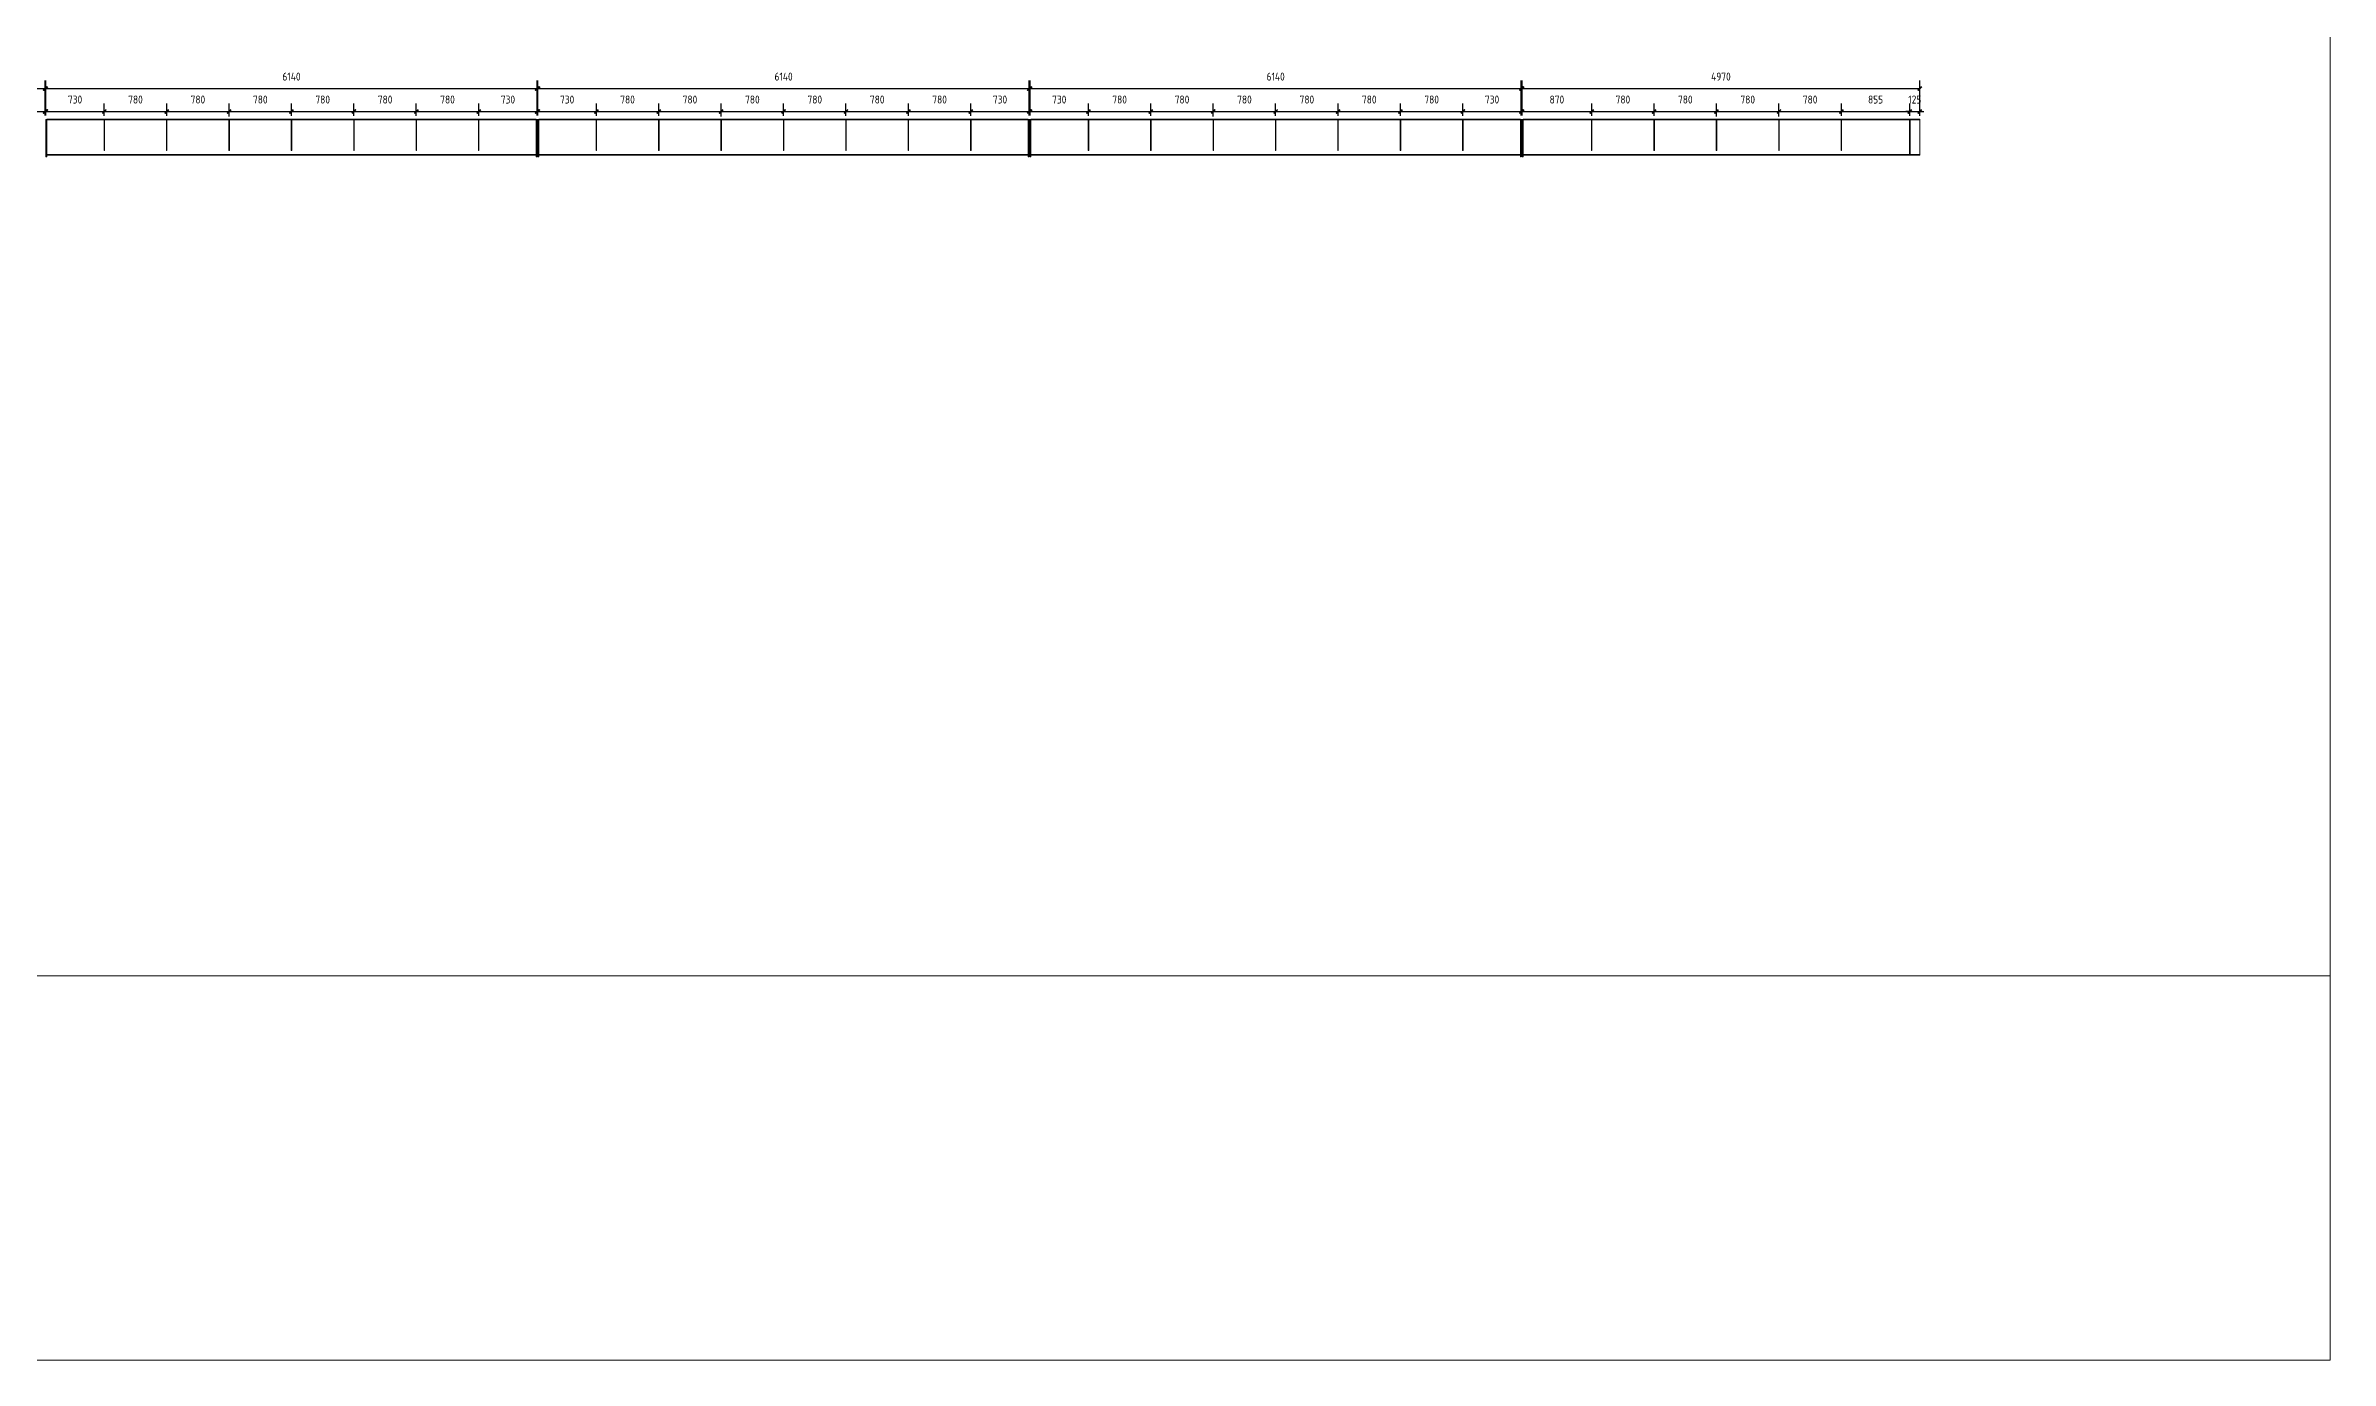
# Model space of a CAD drawing. Extents: x 485428 to 797698, y 56414 to 211814.
# Drawn here: x 581416 to 609969, y 179723 to 196164 of the extents above; entities that cross this region are included whole.
import ezdxf

# ---------------------------------------------------------------- set-up
doc = ezdxf.new("R2010")
doc.units = 0
doc.header["$LTSCALE"] = 1000
doc.header["$MEASUREMENT"] = 0
doc.styles.get("Standard").update_dxf_attribs({"font": 'gbenor.shx', "bigfont": 'gbcbig.shx'})
doc.dimstyles.get("Standard").update_dxf_attribs({"dimscale": 100, "dimtxt": 2, "dimasz": 0.4, "dimexe": 0.5, "dimexo": 1, "dimgap": 0.5, "dimtad": 1, "dimdec": 0, "dimzin": 0, "dimdsep": 46, "dimtxsty": 'Standard', "dimblk": 'ARCHTICK', "dimcen": 0.09, "dimadec": 0, "dimazin": 0, "dimtfac": 1, "dimtdec": 0, "dimtix": 1, "dimtmove": 2, "dimatfit": 3, "dimfxl": 1, "dimtolj": 1, "dimtzin": 0, "dimarcsym": 0})

# ---------------------------------------------------------------- blocks, each defined once
blk = doc.blocks.new('_ArchTick')
at = {"color": 0, "linetype": 'ByBlock', "const_width": 0.4}
blk.add_lwpolyline([(-0.5, -0.5), (0.5, 0.5)], dxfattribs=at)
blk = doc.blocks.new('*D2753')
at = {"color": 3, "lineweight": -2}
for p, q in [((575268, 195291), (575268, 195727)), ((575268, 195627), (581408, 195627)), ((581408, 195291), (581408, 195727))]:
    blk.add_line(p, q, dxfattribs=at)
at = {"layer": 'Defpoints', "color": 0}
for p in [(581408, 195627), (575268, 195241), (581408, 195241)]:
    blk.add_point(p, dxfattribs=at)
at = {"color": 3, "lineweight": -2, "xscale": 50, "yscale": 50, "zscale": 50, "rotation": 180}
blk.add_blockref('_ArchTick', (575268, 195627), dxfattribs=at)
at = {"color": 3, "lineweight": -2, "xscale": 50, "yscale": 50, "zscale": 50}
blk.add_blockref('_ArchTick', (581408, 195627), dxfattribs=at)
at = {"color": 0, "lineweight": 15, "insert": (578338, 195777), "char_height": 100, "attachment_point": 5}
blk.add_mtext('\\A1;6140', dxfattribs=at)
blk = doc.blocks.new('*D2765')
at = {"color": 3, "lineweight": -2}
for p, q in [((580678, 195286), (580678, 195440)), ((580678, 195340), (581408, 195340)), ((581408, 195291), (581408, 195440))]:
    blk.add_line(p, q, dxfattribs=at)
at = {"layer": 'Defpoints', "color": 0}
for p in [(581408, 195340), (580678, 195236), (581408, 195241)]:
    blk.add_point(p, dxfattribs=at)
at = {"color": 3, "lineweight": -2, "xscale": 50, "yscale": 50, "zscale": 50, "rotation": 180}
blk.add_blockref('_ArchTick', (580678, 195340), dxfattribs=at)
at = {"color": 3, "lineweight": -2, "xscale": 50, "yscale": 50, "zscale": 50}
blk.add_blockref('_ArchTick', (581408, 195340), dxfattribs=at)
at = {"color": 0, "lineweight": 15, "insert": (581043, 195490), "char_height": 100, "attachment_point": 5}
blk.add_mtext('\\A1;730', dxfattribs=at)
blk = doc.blocks.new('*D2751')
at = {"color": 3, "lineweight": -2}
for p, q in [((581418, 195291), (581418, 195727)), ((581418, 195627), (587558, 195627)), ((587558, 195291), (587558, 195727))]:
    blk.add_line(p, q, dxfattribs=at)
at = {"layer": 'Defpoints', "color": 0}
for p in [(587558, 195627), (581418, 195241), (587558, 195241)]:
    blk.add_point(p, dxfattribs=at)
at = {"color": 3, "lineweight": -2, "xscale": 50, "yscale": 50, "zscale": 50, "rotation": 180}
blk.add_blockref('_ArchTick', (581418, 195627), dxfattribs=at)
at = {"color": 3, "lineweight": -2, "xscale": 50, "yscale": 50, "zscale": 50}
blk.add_blockref('_ArchTick', (587558, 195627), dxfattribs=at)
at = {"color": 0, "lineweight": 15, "insert": (584488, 195777), "char_height": 100, "attachment_point": 5}
blk.add_mtext('\\A1;6140', dxfattribs=at)
blk = doc.blocks.new('*D2766')
at = {"color": 3, "lineweight": -2}
for p, q in [((581418, 195291), (581418, 195440)), ((581418, 195340), (582148, 195340)), ((582148, 195286), (582148, 195440))]:
    blk.add_line(p, q, dxfattribs=at)
at = {"layer": 'Defpoints', "color": 0}
for p in [(582148, 195340), (581418, 195241), (582148, 195236)]:
    blk.add_point(p, dxfattribs=at)
at = {"color": 3, "lineweight": -2, "xscale": 50, "yscale": 50, "zscale": 50, "rotation": 180}
blk.add_blockref('_ArchTick', (581418, 195340), dxfattribs=at)
at = {"color": 3, "lineweight": -2, "xscale": 50, "yscale": 50, "zscale": 50}
blk.add_blockref('_ArchTick', (582148, 195340), dxfattribs=at)
at = {"color": 0, "lineweight": 15, "insert": (581783, 195490), "char_height": 100, "attachment_point": 5}
blk.add_mtext('\\A1;730', dxfattribs=at)
blk = doc.blocks.new('*D2767')
at = {"color": 3, "lineweight": -2}
for p, q in [((582148, 195286), (582148, 195440)), ((582148, 195340), (582928, 195340)), ((582928, 195286), (582928, 195440))]:
    blk.add_line(p, q, dxfattribs=at)
at = {"layer": 'Defpoints', "color": 0}
for p in [(582928, 195340), (582148, 195236), (582928, 195236)]:
    blk.add_point(p, dxfattribs=at)
at = {"color": 3, "lineweight": -2, "xscale": 50, "yscale": 50, "zscale": 50, "rotation": 180}
blk.add_blockref('_ArchTick', (582148, 195340), dxfattribs=at)
at = {"color": 3, "lineweight": -2, "xscale": 50, "yscale": 50, "zscale": 50}
blk.add_blockref('_ArchTick', (582928, 195340), dxfattribs=at)
at = {"color": 0, "lineweight": 15, "insert": (582538, 195490), "char_height": 100, "attachment_point": 5}
blk.add_mtext('\\A1;780', dxfattribs=at)
blk = doc.blocks.new('*D2768')
at = {"color": 3, "lineweight": -2}
for p, q in [((582928, 195286), (582928, 195440)), ((582928, 195340), (583708, 195340)), ((583708, 195279), (583708, 195440))]:
    blk.add_line(p, q, dxfattribs=at)
at = {"layer": 'Defpoints', "color": 0}
for p in [(583708, 195340), (582928, 195236), (583708, 195229)]:
    blk.add_point(p, dxfattribs=at)
at = {"color": 3, "lineweight": -2, "xscale": 50, "yscale": 50, "zscale": 50, "rotation": 180}
blk.add_blockref('_ArchTick', (582928, 195340), dxfattribs=at)
at = {"color": 3, "lineweight": -2, "xscale": 50, "yscale": 50, "zscale": 50}
blk.add_blockref('_ArchTick', (583708, 195340), dxfattribs=at)
at = {"color": 0, "lineweight": 15, "insert": (583318, 195490), "char_height": 100, "attachment_point": 5}
blk.add_mtext('\\A1;780', dxfattribs=at)
blk = doc.blocks.new('*D2769')
at = {"color": 3, "lineweight": -2}
for p, q in [((583708, 195279), (583708, 195440)), ((583708, 195340), (584488, 195340)), ((584488, 195286), (584488, 195440))]:
    blk.add_line(p, q, dxfattribs=at)
at = {"layer": 'Defpoints', "color": 0}
for p in [(584488, 195340), (583708, 195229), (584488, 195236)]:
    blk.add_point(p, dxfattribs=at)
at = {"color": 3, "lineweight": -2, "xscale": 50, "yscale": 50, "zscale": 50, "rotation": 180}
blk.add_blockref('_ArchTick', (583708, 195340), dxfattribs=at)
at = {"color": 3, "lineweight": -2, "xscale": 50, "yscale": 50, "zscale": 50}
blk.add_blockref('_ArchTick', (584488, 195340), dxfattribs=at)
at = {"color": 0, "lineweight": 15, "insert": (584098, 195490), "char_height": 100, "attachment_point": 5}
blk.add_mtext('\\A1;780', dxfattribs=at)
blk = doc.blocks.new('*D2770')
at = {"color": 3, "lineweight": -2}
for p, q in [((584488, 195286), (584488, 195440)), ((584488, 195340), (585268, 195340)), ((585268, 195286), (585268, 195440))]:
    blk.add_line(p, q, dxfattribs=at)
at = {"layer": 'Defpoints', "color": 0}
for p in [(585268, 195340), (584488, 195236), (585268, 195236)]:
    blk.add_point(p, dxfattribs=at)
at = {"color": 3, "lineweight": -2, "xscale": 50, "yscale": 50, "zscale": 50, "rotation": 180}
blk.add_blockref('_ArchTick', (584488, 195340), dxfattribs=at)
at = {"color": 3, "lineweight": -2, "xscale": 50, "yscale": 50, "zscale": 50}
blk.add_blockref('_ArchTick', (585268, 195340), dxfattribs=at)
at = {"color": 0, "lineweight": 15, "insert": (584878, 195490), "char_height": 100, "attachment_point": 5}
blk.add_mtext('\\A1;780', dxfattribs=at)
blk = doc.blocks.new('*D2788')
at = {"color": 3, "lineweight": -2}
for p, q in [((585268, 195286), (585268, 195440)), ((585268, 195340), (586048, 195340)), ((586048, 195286), (586048, 195440))]:
    blk.add_line(p, q, dxfattribs=at)
at = {"layer": 'Defpoints', "color": 0}
for p in [(586048, 195340), (585268, 195236), (586048, 195236)]:
    blk.add_point(p, dxfattribs=at)
at = {"color": 3, "lineweight": -2, "xscale": 50, "yscale": 50, "zscale": 50, "rotation": 180}
blk.add_blockref('_ArchTick', (585268, 195340), dxfattribs=at)
at = {"color": 3, "lineweight": -2, "xscale": 50, "yscale": 50, "zscale": 50}
blk.add_blockref('_ArchTick', (586048, 195340), dxfattribs=at)
at = {"color": 0, "lineweight": 15, "insert": (585658, 195490), "char_height": 100, "attachment_point": 5}
blk.add_mtext('\\A1;780', dxfattribs=at)
blk = doc.blocks.new('*D2789')
at = {"color": 3, "lineweight": -2}
for p, q in [((586048, 195286), (586048, 195440)), ((586048, 195340), (586828, 195340)), ((586828, 195286), (586828, 195440))]:
    blk.add_line(p, q, dxfattribs=at)
at = {"layer": 'Defpoints', "color": 0}
for p in [(586828, 195340), (586048, 195236), (586828, 195236)]:
    blk.add_point(p, dxfattribs=at)
at = {"color": 3, "lineweight": -2, "xscale": 50, "yscale": 50, "zscale": 50, "rotation": 180}
blk.add_blockref('_ArchTick', (586048, 195340), dxfattribs=at)
at = {"color": 3, "lineweight": -2, "xscale": 50, "yscale": 50, "zscale": 50}
blk.add_blockref('_ArchTick', (586828, 195340), dxfattribs=at)
at = {"color": 0, "lineweight": 15, "insert": (586438, 195490), "char_height": 100, "attachment_point": 5}
blk.add_mtext('\\A1;780', dxfattribs=at)
blk = doc.blocks.new('*D2790')
at = {"color": 3, "lineweight": -2}
for p, q in [((586828, 195286), (586828, 195440)), ((586828, 195340), (587558, 195340)), ((587558, 195291), (587558, 195440))]:
    blk.add_line(p, q, dxfattribs=at)
at = {"layer": 'Defpoints', "color": 0}
for p in [(587558, 195340), (586828, 195236), (587558, 195241)]:
    blk.add_point(p, dxfattribs=at)
at = {"color": 3, "lineweight": -2, "xscale": 50, "yscale": 50, "zscale": 50, "rotation": 180}
blk.add_blockref('_ArchTick', (586828, 195340), dxfattribs=at)
at = {"color": 3, "lineweight": -2, "xscale": 50, "yscale": 50, "zscale": 50}
blk.add_blockref('_ArchTick', (587558, 195340), dxfattribs=at)
at = {"color": 0, "lineweight": 15, "insert": (587193, 195490), "char_height": 100, "attachment_point": 5}
blk.add_mtext('\\A1;730', dxfattribs=at)
blk = doc.blocks.new('*D2756')
at = {"color": 3, "lineweight": -2}
for p, q in [((587568, 195291), (587568, 195727)), ((587568, 195627), (593708, 195627)), ((593708, 195291), (593708, 195727))]:
    blk.add_line(p, q, dxfattribs=at)
at = {"layer": 'Defpoints', "color": 0}
for p in [(593708, 195627), (587568, 195241), (593708, 195241)]:
    blk.add_point(p, dxfattribs=at)
at = {"color": 3, "lineweight": -2, "xscale": 50, "yscale": 50, "zscale": 50, "rotation": 180}
blk.add_blockref('_ArchTick', (587568, 195627), dxfattribs=at)
at = {"color": 3, "lineweight": -2, "xscale": 50, "yscale": 50, "zscale": 50}
blk.add_blockref('_ArchTick', (593708, 195627), dxfattribs=at)
at = {"color": 0, "lineweight": 15, "insert": (590638, 195777), "char_height": 100, "attachment_point": 5}
blk.add_mtext('\\A1;6140', dxfattribs=at)
blk = doc.blocks.new('*D2791')
at = {"color": 3, "lineweight": -2}
for p, q in [((587568, 195291), (587568, 195440)), ((587568, 195340), (588298, 195340)), ((588298, 195286), (588298, 195440))]:
    blk.add_line(p, q, dxfattribs=at)
at = {"layer": 'Defpoints', "color": 0}
for p in [(588298, 195340), (587568, 195241), (588298, 195236)]:
    blk.add_point(p, dxfattribs=at)
at = {"color": 3, "lineweight": -2, "xscale": 50, "yscale": 50, "zscale": 50, "rotation": 180}
blk.add_blockref('_ArchTick', (587568, 195340), dxfattribs=at)
at = {"color": 3, "lineweight": -2, "xscale": 50, "yscale": 50, "zscale": 50}
blk.add_blockref('_ArchTick', (588298, 195340), dxfattribs=at)
at = {"color": 0, "lineweight": 15, "insert": (587933, 195490), "char_height": 100, "attachment_point": 5}
blk.add_mtext('\\A1;730', dxfattribs=at)
blk = doc.blocks.new('*D2792')
at = {"color": 3, "lineweight": -2}
for p, q in [((588298, 195286), (588298, 195440)), ((588298, 195340), (589078, 195340)), ((589078, 195286), (589078, 195440))]:
    blk.add_line(p, q, dxfattribs=at)
at = {"layer": 'Defpoints', "color": 0}
for p in [(589078, 195340), (588298, 195236), (589078, 195236)]:
    blk.add_point(p, dxfattribs=at)
at = {"color": 3, "lineweight": -2, "xscale": 50, "yscale": 50, "zscale": 50, "rotation": 180}
blk.add_blockref('_ArchTick', (588298, 195340), dxfattribs=at)
at = {"color": 3, "lineweight": -2, "xscale": 50, "yscale": 50, "zscale": 50}
blk.add_blockref('_ArchTick', (589078, 195340), dxfattribs=at)
at = {"color": 0, "lineweight": 15, "insert": (588688, 195490), "char_height": 100, "attachment_point": 5}
blk.add_mtext('\\A1;780', dxfattribs=at)
blk = doc.blocks.new('*D2793')
at = {"color": 3, "lineweight": -2}
for p, q in [((589078, 195286), (589078, 195440)), ((589078, 195340), (589858, 195340)), ((589858, 195279), (589858, 195440))]:
    blk.add_line(p, q, dxfattribs=at)
at = {"layer": 'Defpoints', "color": 0}
for p in [(589858, 195340), (589078, 195236), (589858, 195229)]:
    blk.add_point(p, dxfattribs=at)
at = {"color": 3, "lineweight": -2, "xscale": 50, "yscale": 50, "zscale": 50, "rotation": 180}
blk.add_blockref('_ArchTick', (589078, 195340), dxfattribs=at)
at = {"color": 3, "lineweight": -2, "xscale": 50, "yscale": 50, "zscale": 50}
blk.add_blockref('_ArchTick', (589858, 195340), dxfattribs=at)
at = {"color": 0, "lineweight": 15, "insert": (589468, 195490), "char_height": 100, "attachment_point": 5}
blk.add_mtext('\\A1;780', dxfattribs=at)
blk = doc.blocks.new('*D2794')
at = {"color": 3, "lineweight": -2}
for p, q in [((589858, 195279), (589858, 195440)), ((589858, 195340), (590638, 195340)), ((590638, 195286), (590638, 195440))]:
    blk.add_line(p, q, dxfattribs=at)
at = {"layer": 'Defpoints', "color": 0}
for p in [(590638, 195340), (589858, 195229), (590638, 195236)]:
    blk.add_point(p, dxfattribs=at)
at = {"color": 3, "lineweight": -2, "xscale": 50, "yscale": 50, "zscale": 50, "rotation": 180}
blk.add_blockref('_ArchTick', (589858, 195340), dxfattribs=at)
at = {"color": 3, "lineweight": -2, "xscale": 50, "yscale": 50, "zscale": 50}
blk.add_blockref('_ArchTick', (590638, 195340), dxfattribs=at)
at = {"color": 0, "lineweight": 15, "insert": (590248, 195490), "char_height": 100, "attachment_point": 5}
blk.add_mtext('\\A1;780', dxfattribs=at)
blk = doc.blocks.new('*D2795')
at = {"color": 3, "lineweight": -2}
for p, q in [((590638, 195286), (590638, 195440)), ((590638, 195340), (591418, 195340)), ((591418, 195286), (591418, 195440))]:
    blk.add_line(p, q, dxfattribs=at)
at = {"layer": 'Defpoints', "color": 0}
for p in [(591418, 195340), (590638, 195236), (591418, 195236)]:
    blk.add_point(p, dxfattribs=at)
at = {"color": 3, "lineweight": -2, "xscale": 50, "yscale": 50, "zscale": 50, "rotation": 180}
blk.add_blockref('_ArchTick', (590638, 195340), dxfattribs=at)
at = {"color": 3, "lineweight": -2, "xscale": 50, "yscale": 50, "zscale": 50}
blk.add_blockref('_ArchTick', (591418, 195340), dxfattribs=at)
at = {"color": 0, "lineweight": 15, "insert": (591028, 195490), "char_height": 100, "attachment_point": 5}
blk.add_mtext('\\A1;780', dxfattribs=at)
blk = doc.blocks.new('*D2796')
at = {"color": 3, "lineweight": -2}
for p, q in [((591418, 195286), (591418, 195440)), ((591418, 195340), (592198, 195340)), ((592198, 195286), (592198, 195440))]:
    blk.add_line(p, q, dxfattribs=at)
at = {"layer": 'Defpoints', "color": 0}
for p in [(592198, 195340), (591418, 195236), (592198, 195236)]:
    blk.add_point(p, dxfattribs=at)
at = {"color": 3, "lineweight": -2, "xscale": 50, "yscale": 50, "zscale": 50, "rotation": 180}
blk.add_blockref('_ArchTick', (591418, 195340), dxfattribs=at)
at = {"color": 3, "lineweight": -2, "xscale": 50, "yscale": 50, "zscale": 50}
blk.add_blockref('_ArchTick', (592198, 195340), dxfattribs=at)
at = {"color": 0, "lineweight": 15, "insert": (591808, 195490), "char_height": 100, "attachment_point": 5}
blk.add_mtext('\\A1;780', dxfattribs=at)
blk = doc.blocks.new('*D2797')
at = {"color": 3, "lineweight": -2}
for p, q in [((592198, 195286), (592198, 195440)), ((592198, 195340), (592978, 195340)), ((592978, 195286), (592978, 195440))]:
    blk.add_line(p, q, dxfattribs=at)
at = {"layer": 'Defpoints', "color": 0}
for p in [(592978, 195340), (592198, 195236), (592978, 195236)]:
    blk.add_point(p, dxfattribs=at)
at = {"color": 3, "lineweight": -2, "xscale": 50, "yscale": 50, "zscale": 50, "rotation": 180}
blk.add_blockref('_ArchTick', (592198, 195340), dxfattribs=at)
at = {"color": 3, "lineweight": -2, "xscale": 50, "yscale": 50, "zscale": 50}
blk.add_blockref('_ArchTick', (592978, 195340), dxfattribs=at)
at = {"color": 0, "lineweight": 15, "insert": (592588, 195490), "char_height": 100, "attachment_point": 5}
blk.add_mtext('\\A1;780', dxfattribs=at)
blk = doc.blocks.new('*D2798')
at = {"color": 3, "lineweight": -2}
for p, q in [((592978, 195286), (592978, 195440)), ((592978, 195340), (593708, 195340)), ((593708, 195291), (593708, 195440))]:
    blk.add_line(p, q, dxfattribs=at)
at = {"layer": 'Defpoints', "color": 0}
for p in [(593708, 195340), (592978, 195236), (593708, 195241)]:
    blk.add_point(p, dxfattribs=at)
at = {"color": 3, "lineweight": -2, "xscale": 50, "yscale": 50, "zscale": 50, "rotation": 180}
blk.add_blockref('_ArchTick', (592978, 195340), dxfattribs=at)
at = {"color": 3, "lineweight": -2, "xscale": 50, "yscale": 50, "zscale": 50}
blk.add_blockref('_ArchTick', (593708, 195340), dxfattribs=at)
at = {"color": 0, "lineweight": 15, "insert": (593343, 195490), "char_height": 100, "attachment_point": 5}
blk.add_mtext('\\A1;730', dxfattribs=at)
blk = doc.blocks.new('*D2757')
at = {"color": 3, "lineweight": -2}
for p, q in [((593718, 195291), (593718, 195727)), ((593718, 195627), (599858, 195627)), ((599858, 195291), (599858, 195727))]:
    blk.add_line(p, q, dxfattribs=at)
at = {"layer": 'Defpoints', "color": 0}
for p in [(599858, 195627), (593718, 195241), (599858, 195241)]:
    blk.add_point(p, dxfattribs=at)
at = {"color": 3, "lineweight": -2, "xscale": 50, "yscale": 50, "zscale": 50, "rotation": 180}
blk.add_blockref('_ArchTick', (593718, 195627), dxfattribs=at)
at = {"color": 3, "lineweight": -2, "xscale": 50, "yscale": 50, "zscale": 50}
blk.add_blockref('_ArchTick', (599858, 195627), dxfattribs=at)
at = {"color": 0, "lineweight": 15, "insert": (596788, 195777), "char_height": 100, "attachment_point": 5}
blk.add_mtext('\\A1;6140', dxfattribs=at)
blk = doc.blocks.new('*D2799')
at = {"color": 3, "lineweight": -2}
for p, q in [((593718, 195291), (593718, 195440)), ((593718, 195340), (594448, 195340)), ((594448, 195286), (594448, 195440))]:
    blk.add_line(p, q, dxfattribs=at)
at = {"layer": 'Defpoints', "color": 0}
for p in [(594448, 195340), (593718, 195241), (594448, 195236)]:
    blk.add_point(p, dxfattribs=at)
at = {"color": 3, "lineweight": -2, "xscale": 50, "yscale": 50, "zscale": 50, "rotation": 180}
blk.add_blockref('_ArchTick', (593718, 195340), dxfattribs=at)
at = {"color": 3, "lineweight": -2, "xscale": 50, "yscale": 50, "zscale": 50}
blk.add_blockref('_ArchTick', (594448, 195340), dxfattribs=at)
at = {"color": 0, "lineweight": 15, "insert": (594083, 195490), "char_height": 100, "attachment_point": 5}
blk.add_mtext('\\A1;730', dxfattribs=at)
blk = doc.blocks.new('*D2800')
at = {"color": 3, "lineweight": -2}
for p, q in [((594448, 195286), (594448, 195440)), ((594448, 195340), (595228, 195340)), ((595228, 195286), (595228, 195440))]:
    blk.add_line(p, q, dxfattribs=at)
at = {"layer": 'Defpoints', "color": 0}
for p in [(595228, 195340), (594448, 195236), (595228, 195236)]:
    blk.add_point(p, dxfattribs=at)
at = {"color": 3, "lineweight": -2, "xscale": 50, "yscale": 50, "zscale": 50, "rotation": 180}
blk.add_blockref('_ArchTick', (594448, 195340), dxfattribs=at)
at = {"color": 3, "lineweight": -2, "xscale": 50, "yscale": 50, "zscale": 50}
blk.add_blockref('_ArchTick', (595228, 195340), dxfattribs=at)
at = {"color": 0, "lineweight": 15, "insert": (594838, 195490), "char_height": 100, "attachment_point": 5}
blk.add_mtext('\\A1;780', dxfattribs=at)
blk = doc.blocks.new('*D2801')
at = {"color": 3, "lineweight": -2}
for p, q in [((595228, 195286), (595228, 195440)), ((595228, 195340), (596008, 195340)), ((596008, 195279), (596008, 195440))]:
    blk.add_line(p, q, dxfattribs=at)
at = {"layer": 'Defpoints', "color": 0}
for p in [(596008, 195340), (595228, 195236), (596008, 195229)]:
    blk.add_point(p, dxfattribs=at)
at = {"color": 3, "lineweight": -2, "xscale": 50, "yscale": 50, "zscale": 50, "rotation": 180}
blk.add_blockref('_ArchTick', (595228, 195340), dxfattribs=at)
at = {"color": 3, "lineweight": -2, "xscale": 50, "yscale": 50, "zscale": 50}
blk.add_blockref('_ArchTick', (596008, 195340), dxfattribs=at)
at = {"color": 0, "lineweight": 15, "insert": (595618, 195490), "char_height": 100, "attachment_point": 5}
blk.add_mtext('\\A1;780', dxfattribs=at)
blk = doc.blocks.new('*D2802')
at = {"color": 3, "lineweight": -2}
for p, q in [((596008, 195279), (596008, 195440)), ((596008, 195340), (596788, 195340)), ((596788, 195286), (596788, 195440))]:
    blk.add_line(p, q, dxfattribs=at)
at = {"layer": 'Defpoints', "color": 0}
for p in [(596788, 195340), (596008, 195229), (596788, 195236)]:
    blk.add_point(p, dxfattribs=at)
at = {"color": 3, "lineweight": -2, "xscale": 50, "yscale": 50, "zscale": 50, "rotation": 180}
blk.add_blockref('_ArchTick', (596008, 195340), dxfattribs=at)
at = {"color": 3, "lineweight": -2, "xscale": 50, "yscale": 50, "zscale": 50}
blk.add_blockref('_ArchTick', (596788, 195340), dxfattribs=at)
at = {"color": 0, "lineweight": 15, "insert": (596398, 195490), "char_height": 100, "attachment_point": 5}
blk.add_mtext('\\A1;780', dxfattribs=at)
blk = doc.blocks.new('*D2803')
at = {"color": 3, "lineweight": -2}
for p, q in [((596788, 195286), (596788, 195440)), ((596788, 195340), (597568, 195340)), ((597568, 195286), (597568, 195440))]:
    blk.add_line(p, q, dxfattribs=at)
at = {"layer": 'Defpoints', "color": 0}
for p in [(597568, 195340), (596788, 195236), (597568, 195236)]:
    blk.add_point(p, dxfattribs=at)
at = {"color": 3, "lineweight": -2, "xscale": 50, "yscale": 50, "zscale": 50, "rotation": 180}
blk.add_blockref('_ArchTick', (596788, 195340), dxfattribs=at)
at = {"color": 3, "lineweight": -2, "xscale": 50, "yscale": 50, "zscale": 50}
blk.add_blockref('_ArchTick', (597568, 195340), dxfattribs=at)
at = {"color": 0, "lineweight": 15, "insert": (597178, 195490), "char_height": 100, "attachment_point": 5}
blk.add_mtext('\\A1;780', dxfattribs=at)
blk = doc.blocks.new('*D2804')
at = {"color": 3, "lineweight": -2}
for p, q in [((597568, 195286), (597568, 195440)), ((597568, 195340), (598348, 195340)), ((598348, 195286), (598348, 195440))]:
    blk.add_line(p, q, dxfattribs=at)
at = {"layer": 'Defpoints', "color": 0}
for p in [(598348, 195340), (597568, 195236), (598348, 195236)]:
    blk.add_point(p, dxfattribs=at)
at = {"color": 3, "lineweight": -2, "xscale": 50, "yscale": 50, "zscale": 50, "rotation": 180}
blk.add_blockref('_ArchTick', (597568, 195340), dxfattribs=at)
at = {"color": 3, "lineweight": -2, "xscale": 50, "yscale": 50, "zscale": 50}
blk.add_blockref('_ArchTick', (598348, 195340), dxfattribs=at)
at = {"color": 0, "lineweight": 15, "insert": (597958, 195490), "char_height": 100, "attachment_point": 5}
blk.add_mtext('\\A1;780', dxfattribs=at)
blk = doc.blocks.new('*D2805')
at = {"color": 3, "lineweight": -2}
for p, q in [((598348, 195286), (598348, 195440)), ((598348, 195340), (599128, 195340)), ((599128, 195286), (599128, 195440))]:
    blk.add_line(p, q, dxfattribs=at)
at = {"layer": 'Defpoints', "color": 0}
for p in [(599128, 195340), (598348, 195236), (599128, 195236)]:
    blk.add_point(p, dxfattribs=at)
at = {"color": 3, "lineweight": -2, "xscale": 50, "yscale": 50, "zscale": 50, "rotation": 180}
blk.add_blockref('_ArchTick', (598348, 195340), dxfattribs=at)
at = {"color": 3, "lineweight": -2, "xscale": 50, "yscale": 50, "zscale": 50}
blk.add_blockref('_ArchTick', (599128, 195340), dxfattribs=at)
at = {"color": 0, "lineweight": 15, "insert": (598738, 195490), "char_height": 100, "attachment_point": 5}
blk.add_mtext('\\A1;780', dxfattribs=at)
blk = doc.blocks.new('*D2806')
at = {"color": 3, "lineweight": -2}
for p, q in [((599128, 195286), (599128, 195440)), ((599128, 195340), (599858, 195340)), ((599858, 195291), (599858, 195440))]:
    blk.add_line(p, q, dxfattribs=at)
at = {"layer": 'Defpoints', "color": 0}
for p in [(599858, 195340), (599128, 195236), (599858, 195241)]:
    blk.add_point(p, dxfattribs=at)
at = {"color": 3, "lineweight": -2, "xscale": 50, "yscale": 50, "zscale": 50, "rotation": 180}
blk.add_blockref('_ArchTick', (599128, 195340), dxfattribs=at)
at = {"color": 3, "lineweight": -2, "xscale": 50, "yscale": 50, "zscale": 50}
blk.add_blockref('_ArchTick', (599858, 195340), dxfattribs=at)
at = {"color": 0, "lineweight": 15, "insert": (599493, 195490), "char_height": 100, "attachment_point": 5}
blk.add_mtext('\\A1;730', dxfattribs=at)
blk = doc.blocks.new('*D2754')
at = {"color": 3, "lineweight": -2}
for p, q in [((599868, 195291), (599868, 195727)), ((599868, 195627), (604838, 195627)), ((604838, 195286), (604838, 195727))]:
    blk.add_line(p, q, dxfattribs=at)
at = {"layer": 'Defpoints', "color": 0}
for p in [(604838, 195627), (599868, 195241), (604838, 195236)]:
    blk.add_point(p, dxfattribs=at)
at = {"color": 3, "lineweight": -2, "xscale": 50, "yscale": 50, "zscale": 50, "rotation": 180}
blk.add_blockref('_ArchTick', (599868, 195627), dxfattribs=at)
at = {"color": 3, "lineweight": -2, "xscale": 50, "yscale": 50, "zscale": 50}
blk.add_blockref('_ArchTick', (604838, 195627), dxfattribs=at)
at = {"color": 0, "lineweight": 15, "insert": (602353, 195777), "char_height": 100, "attachment_point": 5}
blk.add_mtext('\\A1;4970', dxfattribs=at)
blk = doc.blocks.new('*D2783')
at = {"color": 3, "lineweight": -2}
for p, q in [((599868, 195291), (599868, 195440)), ((599868, 195340), (600738, 195340)), ((600738, 195286), (600738, 195440))]:
    blk.add_line(p, q, dxfattribs=at)
at = {"layer": 'Defpoints', "color": 0}
for p in [(600738, 195340), (599868, 195241), (600738, 195236)]:
    blk.add_point(p, dxfattribs=at)
at = {"color": 3, "lineweight": -2, "xscale": 50, "yscale": 50, "zscale": 50, "rotation": 180}
blk.add_blockref('_ArchTick', (599868, 195340), dxfattribs=at)
at = {"color": 3, "lineweight": -2, "xscale": 50, "yscale": 50, "zscale": 50}
blk.add_blockref('_ArchTick', (600738, 195340), dxfattribs=at)
at = {"color": 0, "lineweight": 15, "insert": (600303, 195490), "char_height": 100, "attachment_point": 5}
blk.add_mtext('\\A1;870', dxfattribs=at)
blk = doc.blocks.new('*D2784')
at = {"color": 3, "lineweight": -2}
for p, q in [((600738, 195286), (600738, 195440)), ((600738, 195340), (601518, 195340)), ((601518, 195286), (601518, 195440))]:
    blk.add_line(p, q, dxfattribs=at)
at = {"layer": 'Defpoints', "color": 0}
for p in [(601518, 195340), (600738, 195236), (601518, 195236)]:
    blk.add_point(p, dxfattribs=at)
at = {"color": 3, "lineweight": -2, "xscale": 50, "yscale": 50, "zscale": 50, "rotation": 180}
blk.add_blockref('_ArchTick', (600738, 195340), dxfattribs=at)
at = {"color": 3, "lineweight": -2, "xscale": 50, "yscale": 50, "zscale": 50}
blk.add_blockref('_ArchTick', (601518, 195340), dxfattribs=at)
at = {"color": 0, "lineweight": 15, "insert": (601128, 195490), "char_height": 100, "attachment_point": 5}
blk.add_mtext('\\A1;780', dxfattribs=at)
blk = doc.blocks.new('*D2785')
at = {"color": 3, "lineweight": -2}
for p, q in [((601518, 195286), (601518, 195440)), ((601518, 195340), (602298, 195340)), ((602298, 195279), (602298, 195440))]:
    blk.add_line(p, q, dxfattribs=at)
at = {"layer": 'Defpoints', "color": 0}
for p in [(602298, 195340), (601518, 195236), (602298, 195229)]:
    blk.add_point(p, dxfattribs=at)
at = {"color": 3, "lineweight": -2, "xscale": 50, "yscale": 50, "zscale": 50, "rotation": 180}
blk.add_blockref('_ArchTick', (601518, 195340), dxfattribs=at)
at = {"color": 3, "lineweight": -2, "xscale": 50, "yscale": 50, "zscale": 50}
blk.add_blockref('_ArchTick', (602298, 195340), dxfattribs=at)
at = {"color": 0, "lineweight": 15, "insert": (601908, 195490), "char_height": 100, "attachment_point": 5}
blk.add_mtext('\\A1;780', dxfattribs=at)
blk = doc.blocks.new('*D2786')
at = {"color": 3, "lineweight": -2}
for p, q in [((603078, 195286), (603078, 195440)), ((603078, 195340), (603858, 195340)), ((603858, 195286), (603858, 195440))]:
    blk.add_line(p, q, dxfattribs=at)
at = {"layer": 'Defpoints', "color": 0}
for p in [(603858, 195340), (603078, 195236), (603858, 195236)]:
    blk.add_point(p, dxfattribs=at)
at = {"color": 3, "lineweight": -2, "xscale": 50, "yscale": 50, "zscale": 50, "rotation": 180}
blk.add_blockref('_ArchTick', (603078, 195340), dxfattribs=at)
at = {"color": 3, "lineweight": -2, "xscale": 50, "yscale": 50, "zscale": 50}
blk.add_blockref('_ArchTick', (603858, 195340), dxfattribs=at)
at = {"color": 0, "lineweight": 15, "insert": (603468, 195490), "char_height": 100, "attachment_point": 5}
blk.add_mtext('\\A1;780', dxfattribs=at)
blk = doc.blocks.new('*D2787')
at = {"color": 3, "lineweight": -2}
for p, q in [((603858, 195286), (603858, 195440)), ((603858, 195340), (604713, 195340)), ((604713, 195286), (604713, 195440))]:
    blk.add_line(p, q, dxfattribs=at)
at = {"layer": 'Defpoints', "color": 0}
for p in [(604713, 195340), (603858, 195236), (604713, 195236)]:
    blk.add_point(p, dxfattribs=at)
at = {"color": 3, "lineweight": -2, "xscale": 50, "yscale": 50, "zscale": 50, "rotation": 180}
blk.add_blockref('_ArchTick', (603858, 195340), dxfattribs=at)
at = {"color": 3, "lineweight": -2, "xscale": 50, "yscale": 50, "zscale": 50}
blk.add_blockref('_ArchTick', (604713, 195340), dxfattribs=at)
at = {"color": 0, "lineweight": 15, "insert": (604286, 195490), "char_height": 100, "attachment_point": 5}
blk.add_mtext('\\A1;855', dxfattribs=at)
blk = doc.blocks.new('*D2755')
at = {"color": 3, "lineweight": -2}
for p, q in [((604713, 195340), (604663, 195340)), ((604713, 195286), (604713, 195440)), ((604713, 195340), (604838, 195340)), ((604838, 195286), (604838, 195440)), ((604838, 195340), (604888, 195340))]:
    blk.add_line(p, q, dxfattribs=at)
at = {"layer": 'Defpoints', "color": 0}
for p in [(604838, 195340), (604713, 195236), (604838, 195236)]:
    blk.add_point(p, dxfattribs=at)
at = {"color": 3, "lineweight": -2, "xscale": 50, "yscale": 50, "zscale": 50}
blk.add_blockref('_ArchTick', (604713, 195340), dxfattribs=at)
at = {"color": 3, "lineweight": -2, "xscale": 50, "yscale": 50, "zscale": 50, "rotation": 180}
blk.add_blockref('_ArchTick', (604838, 195340), dxfattribs=at)
at = {"color": 0, "lineweight": 15, "insert": (604776, 195490), "char_height": 100, "attachment_point": 5}
blk.add_mtext('\\A1;125', dxfattribs=at)
blk = doc.blocks.new('*D2807')
at = {"color": 3, "lineweight": -2}
for p, q in [((602298, 195286), (602298, 195440)), ((602298, 195340), (603078, 195340)), ((603078, 195279), (603078, 195440))]:
    blk.add_line(p, q, dxfattribs=at)
at = {"layer": 'Defpoints', "color": 0}
for p in [(603078, 195340), (602298, 195236), (603078, 195229)]:
    blk.add_point(p, dxfattribs=at)
at = {"color": 3, "lineweight": -2, "xscale": 50, "yscale": 50, "zscale": 50, "rotation": 180}
blk.add_blockref('_ArchTick', (602298, 195340), dxfattribs=at)
at = {"color": 3, "lineweight": -2, "xscale": 50, "yscale": 50, "zscale": 50}
blk.add_blockref('_ArchTick', (603078, 195340), dxfattribs=at)
at = {"color": 0, "lineweight": 15, "insert": (602688, 195490), "char_height": 100, "attachment_point": 5}
blk.add_mtext('\\A1;780', dxfattribs=at)

msp = doc.modelspace()

# ---------------------------------------------------------------- linework, layer by layer
at = {"lineweight": 15}
for p, q in [((581430.2, 195240.6), (581418.2, 195240.6)), ((581418.2, 195240.6), (581418.2, 194775.6)), ((587546.2, 195245.6), (581430.2, 195245.6)), ((581430.2, 195245.6), (581430.2, 194775.6)), ((587546.2, 195235.6), (581430.2, 195235.6)), ((582145.2, 194853.6), (582145.2, 195235.6)), ((582151.2, 194853.6), (582151.2, 195235.6)), ((582925.2, 194853.6), (582925.2, 195235.6)), ((582931.2, 194853.6), (582931.2, 195235.6)), ((583705.2, 194853.6), (583705.2, 195235.6)), ((583711.2, 194853.6), (583711.2, 195235.6)), ((584485.2, 194853.6), (584485.2, 195235.6)), ((584491.2, 194853.6), (584491.2, 195235.6)), ((585265.2, 194853.6), (585265.2, 195235.6)), ((585271.2, 194853.6), (585271.2, 195235.6)), ((586045.2, 194853.6), (586045.2, 195235.6)), ((586051.2, 194853.6), (586051.2, 195235.6)), ((586825.2, 194853.6), (586825.2, 195235.6)), ((586831.2, 194853.6), (586831.2, 195235.6)), ((587546.2, 195245.6), (587546.2, 194775.6)), ((587546.2, 195240.6), (587558.2, 195240.6)), ((587558.2, 195240.6), (587558.2, 194795.6)), ((587558.2, 195240.6), (587558.2, 194775.6)), ((587563.2, 195245.6), (587563.2, 194795.6)), ((587580.2, 195240.6), (587568.2, 195240.6)), ((587568.2, 195240.6), (587568.2, 194775.6)), ((593696.2, 195245.6), (587580.2, 195245.6)), ((587580.2, 195245.6), (587580.2, 194775.6)), ((593696.2, 195235.6), (587580.2, 195235.6)), ((588295.2, 194853.6), (588295.2, 195235.6)), ((588301.2, 194853.6), (588301.2, 195235.6)), ((589075.2, 194853.6), (589075.2, 195235.6)), ((589081.2, 194853.6), (589081.2, 195235.6)), ((589855.2, 194853.6), (589855.2, 195235.6)), ((589861.2, 194853.6), (589861.2, 195235.6)), ((590635.2, 194853.6), (590635.2, 195235.6)), ((590641.2, 194853.6), (590641.2, 195235.6)), ((591415.2, 194853.6), (591415.2, 195235.6)), ((591421.2, 194853.6), (591421.2, 195235.6)), ((592195.2, 194853.6), (592195.2, 195235.6)), ((592201.2, 194853.6), (592201.2, 195235.6)), ((592975.2, 194853.6), (592975.2, 195235.6)), ((592981.2, 194853.6), (592981.2, 195235.6)), ((593696.2, 195245.6), (593696.2, 194775.6)), ((593696.2, 195240.6), (593708.2, 195240.6)), ((593708.2, 195240.6), (593708.2, 194795.6)), ((593708.2, 195240.6), (593708.2, 194775.6)), ((593713.2, 195245.6), (593713.2, 194795.6)), ((593730.2, 195240.6), (593718.2, 195240.6)), ((593718.2, 195240.6), (593718.2, 194775.6)), ((599846.2, 195245.6), (593730.2, 195245.6)), ((593730.2, 195245.6), (593730.2, 194775.6)), ((599846.2, 195235.6), (593730.2, 195235.6)), ((594445.2, 194853.6), (594445.2, 195235.6)), ((594451.2, 194853.6), (594451.2, 195235.6)), ((595225.2, 194853.6), (595225.2, 195235.6)), ((595231.2, 194853.6), (595231.2, 195235.6)), ((596005.2, 194853.6), (596005.2, 195235.6)), ((596011.2, 194853.6), (596011.2, 195235.6)), ((596785.2, 194853.6), (596785.2, 195235.6)), ((596791.2, 194853.6), (596791.2, 195235.6)), ((597565.2, 194853.6), (597565.2, 195235.6)), ((597571.2, 194853.6), (597571.2, 195235.6)), ((598345.2, 194853.6), (598345.2, 195235.6)), ((598351.2, 194853.6), (598351.2, 195235.6)), ((599125.2, 194853.6), (599125.2, 195235.6)), ((599131.2, 194853.6), (599131.2, 195235.6)), ((599846.2, 195245.6), (599846.2, 194775.6)), ((599846.2, 195240.6), (599858.2, 195240.6)), ((599858.2, 195240.6), (599858.2, 194795.6)), ((599858.2, 195240.6), (599858.2, 194775.6)), ((599863.2, 195245.6), (599863.2, 194795.6)), ((599880.2, 195240.6), (599868.2, 195240.6)), ((599868.2, 195240.6), (599868.2, 194775.6)), ((604838.2, 195245.6), (599880.2, 195245.6)), ((599880.2, 195245.6), (599880.2, 194775.6)), ((604838.2, 195235.6), (599880.2, 195235.6)), ((600735.2, 194853.6), (600735.2, 195235.6)), ((600741.2, 194853.6), (600741.2, 195235.6)), ((601515.2, 194853.6), (601515.2, 195235.6)), ((601521.2, 194853.6), (601521.2, 195235.6)), ((602295.2, 194853.6), (602295.2, 195235.6)), ((602301.2, 194853.6), (602301.2, 195235.6)), ((603075.2, 194853.6), (603075.2, 195235.6)), ((603081.2, 194853.6), (603081.2, 195235.6)), ((603855.2, 194853.6), (603855.2, 195235.6)), ((603861.2, 194853.6), (603861.2, 195235.6)), ((604708.2, 195235.6), (604708.2, 194803.6)), ((604718.2, 195235.6), (604718.2, 194803.6)), ((604838.2, 195245.6), (604838.2, 194795.6)), ((581430.2, 194775.6), (581418.2, 194775.6)), ((581430.2, 194803.6), (587546.2, 194803.6)), ((581430.2, 194795.6), (587546.2, 194795.6)), ((582145.2, 194853.6), (582151.2, 194853.6)), ((582925.2, 194853.6), (582931.2, 194853.6)), ((583705.2, 194853.6), (583711.2, 194853.6)), ((584485.2, 194853.6), (584491.2, 194853.6)), ((585265.2, 194853.6), (585271.2, 194853.6)), ((586045.2, 194853.6), (586051.2, 194853.6)), ((586825.2, 194853.6), (586831.2, 194853.6)), ((587546.2, 194775.6), (587558.2, 194775.6)), ((587580.2, 194775.6), (587568.2, 194775.6)), ((587580.2, 194803.6), (593696.2, 194803.6)), ((587580.2, 194795.6), (593696.2, 194795.6)), ((588295.2, 194853.6), (588301.2, 194853.6)), ((589075.2, 194853.6), (589081.2, 194853.6)), ((589855.2, 194853.6), (589861.2, 194853.6)), ((590635.2, 194853.6), (590641.2, 194853.6)), ((591415.2, 194853.6), (591421.2, 194853.6)), ((592195.2, 194853.6), (592201.2, 194853.6)), ((592975.2, 194853.6), (592981.2, 194853.6)), ((593696.2, 194775.6), (593708.2, 194775.6)), ((593730.2, 194775.6), (593718.2, 194775.6)), ((593730.2, 194803.6), (599846.2, 194803.6)), ((593730.2, 194795.6), (599846.2, 194795.6)), ((594445.2, 194853.6), (594451.2, 194853.6)), ((595225.2, 194853.6), (595231.2, 194853.6)), ((596005.2, 194853.6), (596011.2, 194853.6)), ((596785.2, 194853.6), (596791.2, 194853.6)), ((597565.2, 194853.6), (597571.2, 194853.6)), ((598345.2, 194853.6), (598351.2, 194853.6)), ((599125.2, 194853.6), (599131.2, 194853.6)), ((599846.2, 194775.6), (599858.2, 194775.6)), ((599880.2, 194775.6), (599868.2, 194775.6)), ((599880.2, 194803.6), (604838.2, 194803.6)), ((599880.2, 194795.6), (604838.2, 194795.6)), ((600735.2, 194853.6), (600741.2, 194853.6)), ((601515.2, 194853.6), (601521.2, 194853.6)), ((602295.2, 194853.6), (602301.2, 194853.6)), ((603075.2, 194853.6), (603081.2, 194853.6)), ((603855.2, 194853.6), (603861.2, 194853.6))]:
    msp.add_line(p, q, dxfattribs=at)
at = {"color": 1, "lineweight": 15}
for p, q in [((582148.2, 195235.6), (582148.2, 194853.6)), ((582928.2, 195235.6), (582928.2, 194853.6)), ((583708.2, 195235.6), (583708.2, 194853.6)), ((584488.2, 195235.6), (584488.2, 194853.6)), ((585268.2, 195235.6), (585268.2, 194853.6)), ((586048.2, 195235.6), (586048.2, 194853.6)), ((586828.2, 195235.6), (586828.2, 194853.6)), ((588298.2, 195235.6), (588298.2, 194853.6)), ((589078.2, 195235.6), (589078.2, 194853.6)), ((589858.2, 195235.6), (589858.2, 194853.6)), ((590638.2, 195235.6), (590638.2, 194853.6)), ((591418.2, 195235.6), (591418.2, 194853.6)), ((592198.2, 195235.6), (592198.2, 194853.6)), ((592978.2, 195235.6), (592978.2, 194853.6)), ((594448.2, 195235.6), (594448.2, 194853.6)), ((595228.2, 195235.6), (595228.2, 194853.6)), ((596008.2, 195235.6), (596008.2, 194853.6)), ((596788.2, 195235.6), (596788.2, 194853.6)), ((597568.2, 195235.6), (597568.2, 194853.6)), ((598348.2, 195235.6), (598348.2, 194853.6)), ((599128.2, 195235.6), (599128.2, 194853.6)), ((600738.2, 195235.6), (600738.2, 194853.6)), ((601518.2, 195235.6), (601518.2, 194853.6)), ((602298.2, 195235.6), (602298.2, 194853.6)), ((603078.2, 195235.6), (603078.2, 194853.6)), ((603858.2, 195235.6), (603858.2, 194853.6)), ((604713.2, 195245.6), (604713.2, 194795.6))]:
    msp.add_line(p, q, dxfattribs=at)
at = {"lineweight": 15}
for points in [[(565618.1, 211814.2), (609969.2, 211814.2), (609969.2, 184531.8), (565618.1, 184531.8)], [(565618.1, 184531.8), (609969.2, 184531.8), (609969.2, 179723.3), (565618.1, 179723.3)]]:
    msp.add_lwpolyline(points, close=True, dxfattribs=at)

# ---------------------------------------------------------------- dimensions: what is measured, and where the dimension line sits
for base, p1, p2, picture, middle in [((581408.2, 195627.2), (575268.2, 195240.6), (581408.2, 195240.6), '*D2753', (578338.2, 195777.2)), ((587558.2, 195627.2), (581418.2, 195240.6), (587558.2, 195240.6), '*D2751', (584488.2, 195777.2)), ((593708.2, 195627.2), (587568.2, 195240.6), (593708.2, 195240.6), '*D2756', (590638.2, 195777.2)), ((599858.2, 195627.2), (593718.2, 195240.6), (599858.2, 195240.6), '*D2757', (596788.2, 195777.2)), ((604838.2, 195627.2), (599868.2, 195240.6), (604838.2, 195235.6), '*D2754', (602353.2, 195777.2)), ((581408.2, 195340.4), (580678.2, 195235.6), (581408.2, 195240.6), '*D2765', (581043.2, 195490.4)), ((582148.2, 195340.4), (581418.2, 195240.6), (582148.2, 195235.6), '*D2766', (581783.2, 195490.4)), ((582928.2, 195340.4), (582148.2, 195235.6), (582928.2, 195235.6), '*D2767', (582538.2, 195490.4)), ((583708.2, 195340.4), (582928.2, 195235.6), (583708.2, 195229.1), '*D2768', (583318.2, 195490.4)), ((584488.2, 195340.4), (583708.2, 195229.1), (584488.2, 195235.6), '*D2769', (584098.2, 195490.4)), ((585268.2, 195340.4), (584488.2, 195235.6), (585268.2, 195235.6), '*D2770', (584878.2, 195490.4)), ((586048.2, 195340.4), (585268.2, 195235.6), (586048.2, 195235.6), '*D2788', (585658.2, 195490.4)), ((586828.2, 195340.4), (586048.2, 195235.6), (586828.2, 195235.6), '*D2789', (586438.2, 195490.4)), ((587558.2, 195340.4), (586828.2, 195235.6), (587558.2, 195240.6), '*D2790', (587193.2, 195490.4)), ((588298.2, 195340.4), (587568.2, 195240.6), (588298.2, 195235.6), '*D2791', (587933.2, 195490.4)), ((589078.2, 195340.4), (588298.2, 195235.6), (589078.2, 195235.6), '*D2792', (588688.2, 195490.4)), ((589858.2, 195340.4), (589078.2, 195235.6), (589858.2, 195229.1), '*D2793', (589468.2, 195490.4)), ((590638.2, 195340.4), (589858.2, 195229.1), (590638.2, 195235.6), '*D2794', (590248.2, 195490.4)), ((591418.2, 195340.4), (590638.2, 195235.6), (591418.2, 195235.6), '*D2795', (591028.2, 195490.4)), ((592198.2, 195340.4), (591418.2, 195235.6), (592198.2, 195235.6), '*D2796', (591808.2, 195490.4)), ((592978.2, 195340.4), (592198.2, 195235.6), (592978.2, 195235.6), '*D2797', (592588.2, 195490.4)), ((593708.2, 195340.4), (592978.2, 195235.6), (593708.2, 195240.6), '*D2798', (593343.2, 195490.4)), ((594448.2, 195340.4), (593718.2, 195240.6), (594448.2, 195235.6), '*D2799', (594083.2, 195490.4)), ((595228.2, 195340.4), (594448.2, 195235.6), (595228.2, 195235.6), '*D2800', (594838.2, 195490.4)), ((596008.2, 195340.4), (595228.2, 195235.6), (596008.2, 195229.1), '*D2801', (595618.2, 195490.4)), ((596788.2, 195340.4), (596008.2, 195229.1), (596788.2, 195235.6), '*D2802', (596398.2, 195490.4)), ((597568.2, 195340.4), (596788.2, 195235.6), (597568.2, 195235.6), '*D2803', (597178.2, 195490.4)), ((598348.2, 195340.4), (597568.2, 195235.6), (598348.2, 195235.6), '*D2804', (597958.2, 195490.4)), ((599128.2, 195340.4), (598348.2, 195235.6), (599128.2, 195235.6), '*D2805', (598738.2, 195490.4)), ((599858.2, 195340.4), (599128.2, 195235.6), (599858.2, 195240.6), '*D2806', (599493.2, 195490.4)), ((600738.2, 195340.4), (599868.2, 195240.6), (600738.2, 195235.6), '*D2783', (600303.2, 195490.4)), ((601518.2, 195340.4), (600738.2, 195235.6), (601518.2, 195235.6), '*D2784', (601128.2, 195490.4)), ((602298.2, 195340.4), (601518.2, 195235.6), (602298.2, 195229.1), '*D2785', (601908.2, 195490.4)), ((603078.2, 195340.4), (602298.2, 195235.6), (603078.2, 195229.1), '*D2807', (602688.2, 195490.4)), ((603858.2, 195340.4), (603078.2, 195235.6), (603858.2, 195235.6), '*D2786', (603468.2, 195490.4)), ((604713.2, 195340.4), (603858.2, 195235.6), (604713.2, 195235.6), '*D2787', (604285.7, 195490.4)), ((604838.2, 195340.4), (604713.2, 195235.6), (604838.2, 195235.6), '*D2755', (604775.7, 195490.4))]:
    dim = msp.add_linear_dim(base=base, p1=p1, p2=p2, dimstyle='Standard', override={"dimtxt": 1, "dimasz": 0.5, "dimexe": 1, "dimexo": 0.5, "dimgap": 1, "dimclrd": 3, "dimclre": 3}, dxfattribs=at)
    dim.commit()
    dim.dimension.update_dxf_attribs({"geometry": picture, "text_midpoint": middle})

doc.saveas('drawing.dxf')
